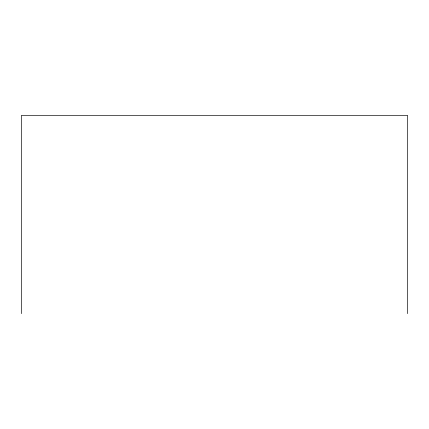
<?xml version="1.0" encoding="UTF-8"?>
<svg xmlns="http://www.w3.org/2000/svg" width="429" height="429" viewBox="0 0 429 429"><rect width="100%" height="100%" fill="white"/><g stroke="black" fill="none" stroke-linecap="round" stroke-linejoin="round"><path stroke-width="0.64" d="M407.55 313.637L407.55 115.363L21.45 115.363L21.45 313.637"/></g></svg>
